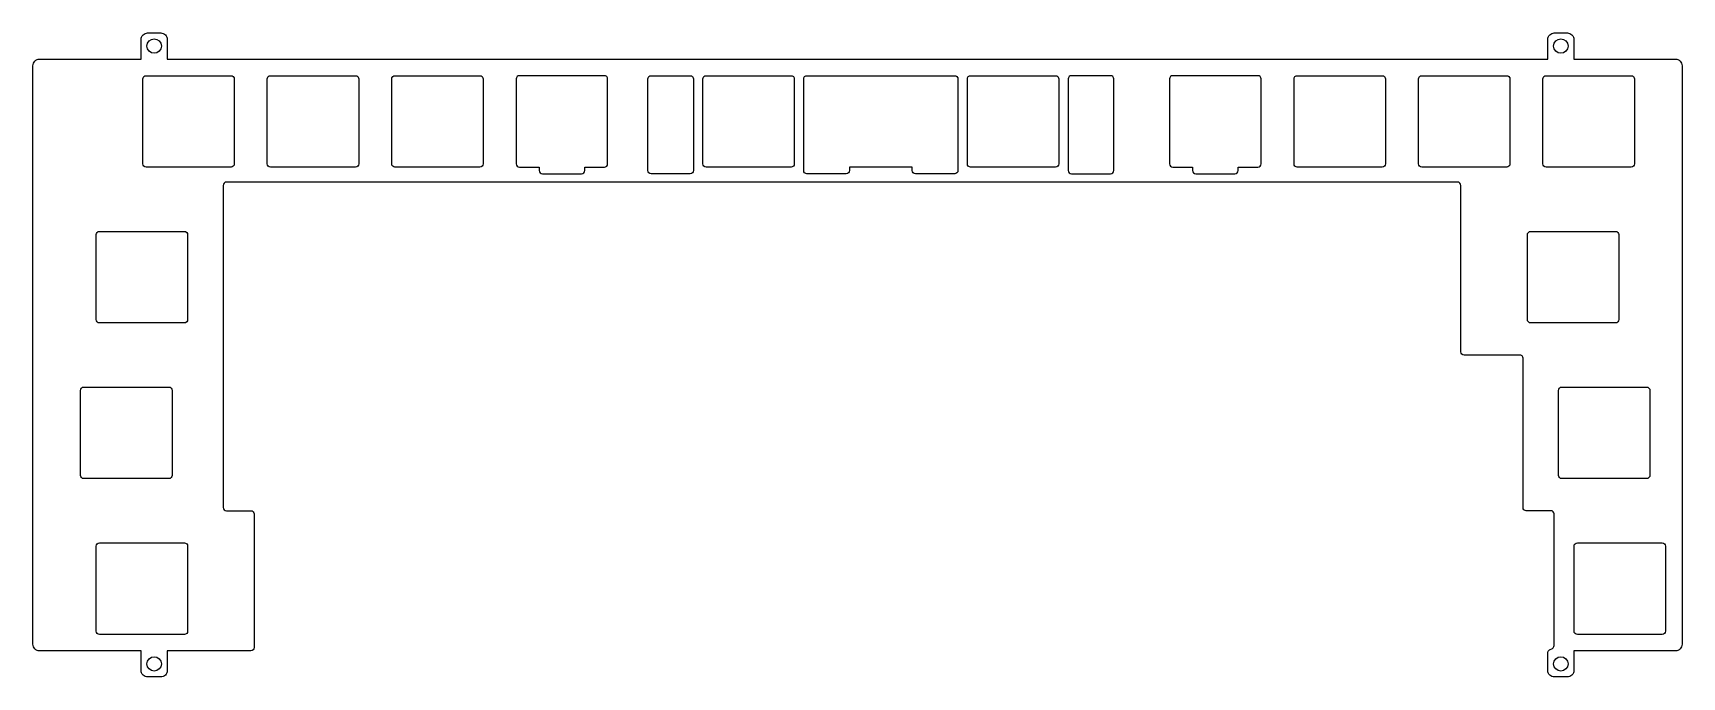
# Model space of a CAD drawing. Header units: millimetres. Extents: x -252 to 0, y -4 to 94.
import ezdxf

# ---------------------------------------------------------------- set-up
doc = ezdxf.new("R2010")
doc.units = ezdxf.units.MM
doc.layers.get('0').update_dxf_attribs({"linetype": 'CONTINUOUS'})

msp = doc.modelspace()

# ---------------------------------------------------------------- linework, layer by layer
for points in [[(-20.55, -0.3, -0.275912), (-20.29, 0.14), (-19.84, 0.38, 0.275912), (-19.58, 0.82), (-19.58, 20.93, 0.414214), (-20.08, 21.43), (-23.84, 21.43, -0.414214), (-24.34, 21.93), (-24.34, 44.74, 0.414214), (-24.84, 45.24), (-33.36, 45.24, -0.414214), (-33.86, 45.74), (-33.86, 71.19, 0.414214), (-34.36, 71.69), (-222.81, 71.69, 0.414214), (-223.31, 71.19), (-223.31, 21.93, 0.414214), (-222.81, 21.43), (-219.05, 21.43, -0.414214), (-218.55, 20.93), (-218.55, 0.5, -0.414214), (-219.05, 0), (-231.86, 0), (-231.86, -3, -0.414214), (-232.86, -4), (-234.86, -4, -0.414214), (-235.86, -3), (-235.86, 0), (-251.41, 0, -0.414214), (-252.41, 1), (-252.41, 89.49, -0.414214), (-251.41, 90.49), (-235.86, 90.49), (-235.86, 93.49, -0.414214), (-234.86, 94.49), (-232.86, 94.49, -0.414214), (-231.86, 93.49), (-231.86, 90.49), (-20.55, 90.49), (-20.55, 93.49, -0.414214), (-19.55, 94.49), (-17.55, 94.49, -0.414214), (-16.55, 93.49), (-16.55, 90.49), (-1, 90.49, -0.414214), (0, 89.49), (0, 1, -0.414214), (-1, 0), (-16.55, 0), (-16.55, -3, -0.414214), (-17.55, -4), (-19.55, -4, -0.414214), (-20.55, -3)], [(-235.6, 87.46, -0.414214), (-235.1, 87.96), (-222.1, 87.96, -0.414214), (-221.6, 87.46), (-221.6, 74.46, -0.414214), (-222.1, 73.96), (-235.1, 73.96, -0.414214), (-235.6, 74.46)], [(-216.55, 87.46, -0.414214), (-216.05, 87.96), (-203.05, 87.96, -0.414214), (-202.55, 87.46), (-202.55, 74.46, -0.414214), (-203.05, 73.96), (-216.05, 73.96, -0.414214), (-216.55, 74.46)], [(-197.5, 87.46, -0.414214), (-197, 87.96), (-184, 87.96, -0.414214), (-183.5, 87.46), (-183.5, 74.46, -0.414214), (-184, 73.96), (-197, 73.96, -0.414214), (-197.5, 74.46)], [(-167.94, 73.46), (-167.94, 73.96), (-164.95, 73.96, 0.414214), (-164.45, 74.46), (-164.45, 87.46, 0.414214), (-164.95, 87.96), (-177.95, 87.96, 0.414214), (-178.45, 87.46), (-178.45, 74.46, 0.414214), (-177.95, 73.96), (-174.94, 73.96), (-174.94, 73.46, 0.414214), (-174.44, 72.96), (-168.44, 72.96, 0.414214)], [(-151.81, 87.96, -0.414214), (-151.31, 87.46), (-151.31, 73.46, -0.414214), (-151.81, 72.96), (-157.81, 72.96, -0.414214), (-158.31, 73.46), (-158.31, 87.46, -0.414214), (-157.81, 87.96)], [(-136.38, 87.96, -0.414214), (-135.88, 87.46), (-135.88, 74.46, -0.414214), (-136.38, 73.96), (-149.38, 73.96, -0.414214), (-149.88, 74.46), (-149.88, 87.46, -0.414214), (-149.38, 87.96)], [(-110.83, 73.46, -0.414214), (-111.33, 72.96), (-117.33, 72.96, -0.414214), (-117.83, 73.46), (-117.83, 73.96), (-127.44, 73.96), (-127.44, 73.46, -0.414214), (-127.94, 72.96), (-133.94, 72.96, -0.414214), (-134.44, 73.46), (-134.44, 87.46, -0.414214), (-133.94, 87.96), (-111.33, 87.96, -0.414214), (-110.83, 87.46)], [(-109.39, 87.46, -0.414214), (-108.89, 87.96), (-95.89, 87.96, -0.414214), (-95.39, 87.46), (-95.39, 74.46, -0.414214), (-95.89, 73.96), (-108.89, 73.96, -0.414214), (-109.39, 74.46)], [(-93.46, 72.96), (-87.46, 72.96, 0.414214), (-86.96, 73.46), (-86.96, 87.46, 0.414214), (-87.46, 87.96), (-93.46, 87.96, 0.414214), (-93.96, 87.46), (-93.96, 73.46, 0.414214)], [(-67.94, 73.46), (-67.94, 73.96), (-64.94, 73.96, 0.414214), (-64.44, 74.46), (-64.44, 87.46, 0.414214), (-64.94, 87.96), (-77.94, 87.96, 0.414214), (-78.44, 87.46), (-78.44, 74.46, 0.414214), (-77.94, 73.96), (-74.94, 73.96), (-74.94, 73.46, 0.414214), (-74.44, 72.96), (-68.44, 72.96, 0.414214)], [(-59.39, 87.46, -0.414214), (-58.89, 87.96), (-45.89, 87.96, -0.414214), (-45.39, 87.46), (-45.39, 74.46, -0.414214), (-45.89, 73.96), (-58.89, 73.96, -0.414214), (-59.39, 74.46)], [(-40.34, 87.46, -0.414214), (-39.84, 87.96), (-26.84, 87.96, -0.414214), (-26.34, 87.46), (-26.34, 74.46, -0.414214), (-26.84, 73.96), (-39.84, 73.96, -0.414214), (-40.34, 74.46)], [(-21.29, 87.46, -0.414214), (-20.79, 87.96), (-7.79, 87.96, -0.414214), (-7.29, 87.46), (-7.29, 74.46, -0.414214), (-7.79, 73.96), (-20.79, 73.96, -0.414214), (-21.29, 74.46)], [(-242.74, 63.65, -0.414214), (-242.24, 64.15), (-229.24, 64.15, -0.414214), (-228.74, 63.65), (-228.74, 50.65, -0.414214), (-229.24, 50.15), (-242.24, 50.15, -0.414214), (-242.74, 50.65)], [(-23.67, 63.65, -0.414214), (-23.17, 64.15), (-10.17, 64.15, -0.414214), (-9.67, 63.65), (-9.67, 50.65, -0.414214), (-10.17, 50.15), (-23.17, 50.15, -0.414214), (-23.67, 50.65)], [(-245.13, 39.84, -0.414214), (-244.63, 40.34), (-231.62, 40.34, -0.414214), (-231.12, 39.84), (-231.12, 26.84, -0.414214), (-231.62, 26.34), (-244.63, 26.34, -0.414214), (-245.13, 26.84)], [(-18.91, 39.84, -0.414214), (-18.41, 40.34), (-5.41, 40.34, -0.414214), (-4.91, 39.84), (-4.91, 26.84, -0.414214), (-5.41, 26.34), (-18.41, 26.34, -0.414214), (-18.91, 26.84)], [(-242.74, 16.02, -0.414214), (-242.24, 16.53), (-229.24, 16.53, -0.414214), (-228.74, 16.02), (-228.74, 3.02, -0.414214), (-229.24, 2.52), (-242.24, 2.52, -0.414214), (-242.74, 3.02)], [(-16.53, 16.02, -0.414214), (-16.02, 16.53), (-3.03, 16.53, -0.414214), (-2.52, 16.02), (-2.52, 3.02, -0.414214), (-3.03, 2.52), (-16.02, 2.52, -0.414214), (-16.53, 3.02)]]:
    msp.add_lwpolyline(points, format="xyb", close=True)
for centre in [(-233.86, 92.49), (-18.55, 92.49), (-233.86, -2), (-18.55, -2)]:
    msp.add_circle(centre, 1.1)

doc.saveas('drawing.dxf')
